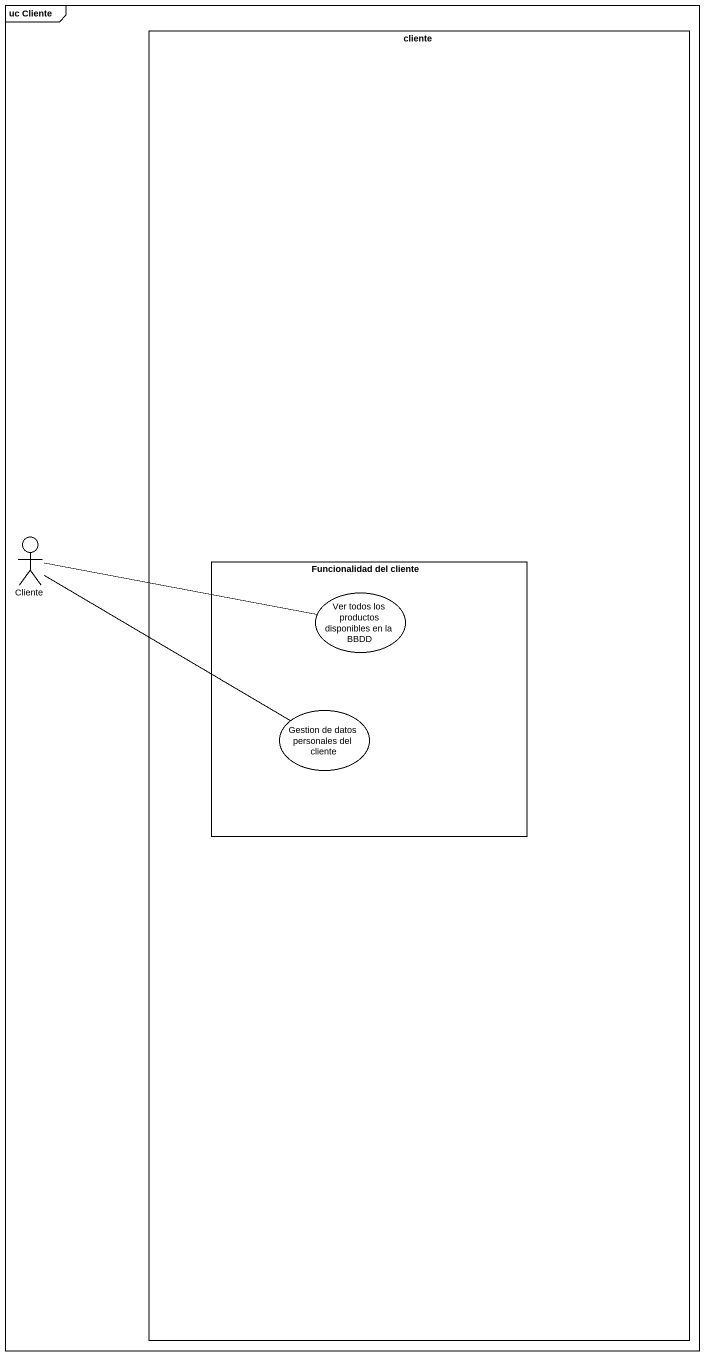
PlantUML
@startuml
mainframe uc Cliente
rectangle cliente {
  rectangle "Funcionalidad del cliente" as Funcionalidad_del_cliente {
    usecase "Ver todos los productos disponibles en la BBDD" as Ver_todos_los_productos
    usecase "Gestion de datos personales del cliente" as Gestion_de_datos_personales
  }
}
actor Cliente
Cliente -right- Ver_todos_los_productos
Cliente -right- Gestion_de_datos_personales
@enduml
